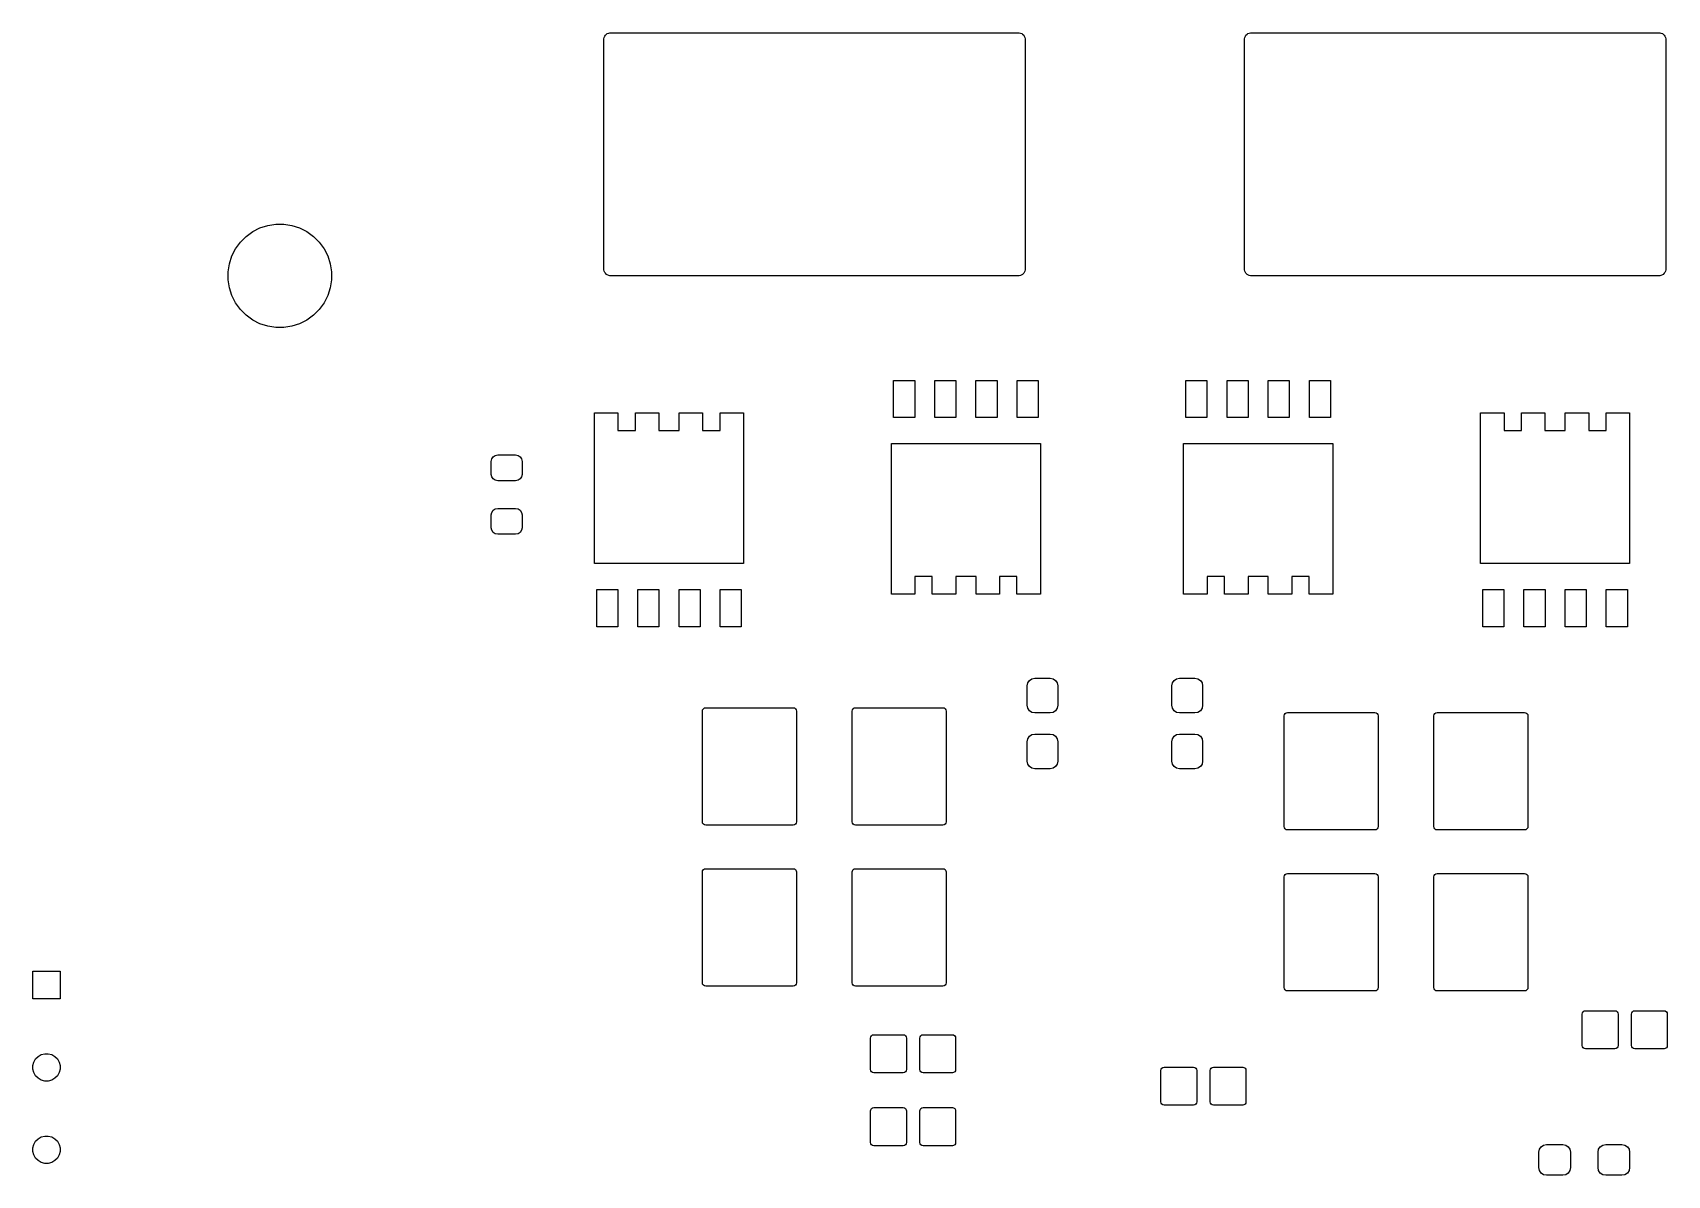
# Model space of a CAD drawing. Extents: x 49.2 to 138.1, y -140.8 to -53.
# Drawn here: x 49.9 to 100.3, y -88.2 to -53 of the extents above; entities that cross this region are included whole.
import ezdxf

# ---------------------------------------------------------------- set-up
doc = ezdxf.new("R2010")
doc.units = 0
doc.layers.add('BLACK', color=7, linetype='CONTINUOUS')

msp = doc.modelspace()

# ---------------------------------------------------------------- linework, layer by layer
at = {"layer": 'BLACK', "linetype": 'CONTINUOUS'}
for p, q in [((67.5, -53.21221), (67.502382, -53.18802)), ((67.5, -60.287789), (67.5, -53.21221)), ((67.502382, -53.18802), (67.51041, -53.147658)), ((67.51041, -53.147658), (67.528927, -53.102956)), ((67.528927, -53.102956), (67.544877, -53.079086)), ((67.544877, -53.079086), (67.579086, -53.044877)), ((67.579086, -53.044877), (67.602956, -53.028927)), ((67.602956, -53.028927), (67.647659, -53.01041)), ((67.647659, -53.01041), (67.688022, -53.002382)), ((67.688022, -53.002382), (67.712211, -53)), ((67.712211, -53), (80.287789, -53)), ((80.287789, -53), (80.311979, -53.002382)), ((80.311979, -53.002382), (80.352341, -53.01041)), ((80.352341, -53.01041), (80.397043, -53.028927)), ((80.397043, -53.028927), (80.420913, -53.044877)), ((80.420913, -53.044877), (80.455122, -53.079086)), ((80.455122, -53.079086), (80.471072, -53.102956)), ((80.471072, -53.102956), (80.489588, -53.147655)), ((80.489588, -53.147655), (80.497617, -53.188017)), ((80.497617, -53.188017), (80.5, -53.21221)), ((80.5, -53.21221), (80.5, -60.287789)), ((87.264826, -53.21221), (87.267208, -53.18802)), ((87.264826, -60.287789), (87.264826, -53.21221)), ((87.267208, -53.18802), (87.275236, -53.147658)), ((87.275236, -53.147658), (87.293753, -53.102956)), ((87.293753, -53.102956), (87.309703, -53.079086)), ((87.309703, -53.079086), (87.343912, -53.044877)), ((87.343912, -53.044877), (87.367782, -53.028927)), ((87.367782, -53.028927), (87.412485, -53.01041)), ((87.412485, -53.01041), (87.452848, -53.002382)), ((87.452848, -53.002382), (87.477037, -53)), ((87.477037, -53), (100.052615, -53)), ((100.052615, -53), (100.076805, -53.002382)), ((100.076805, -53.002382), (100.117167, -53.01041)), ((100.117167, -53.01041), (100.161869, -53.028927)), ((100.161869, -53.028927), (100.185739, -53.044877)), ((100.185739, -53.044877), (100.219948, -53.079086)), ((100.219948, -53.079086), (100.235898, -53.102956)), ((100.235898, -53.102956), (100.254414, -53.147655)), ((100.254414, -53.147655), (100.262443, -53.188017)), ((100.262443, -53.188017), (100.264826, -53.21221)), ((100.264826, -53.21221), (100.264826, -60.287789)), ((56.887707, -59.021793), (57.126487, -58.944208)), ((57.126487, -58.944208), (57.374465, -58.904932)), ((57.374465, -58.904932), (57.625535, -58.904932)), ((57.625535, -58.904932), (57.873513, -58.944208)), ((57.873513, -58.944208), (58.112293, -59.021793)), ((56.135776, -59.664002), (56.28335, -59.460883)), ((56.28335, -59.460883), (56.460883, -59.28335)), ((56.460883, -59.28335), (56.664002, -59.135776)), ((56.664002, -59.135776), (56.887707, -59.021793)), ((58.112293, -59.021793), (58.335998, -59.135776)), ((58.335998, -59.135776), (58.539117, -59.28335)), ((58.539117, -59.28335), (58.71665, -59.460883)), ((58.71665, -59.460883), (58.864224, -59.664002)), ((55.944208, -60.126487), (56.021793, -59.887707)), ((56.021793, -59.887707), (56.135776, -59.664002)), ((58.864224, -59.664002), (58.978207, -59.887707)), ((58.978207, -59.887707), (59.055792, -60.126487)), ((55.904932, -60.374465), (55.944208, -60.126487)), ((55.904932, -60.625535), (55.904932, -60.374465)), ((59.055792, -60.126487), (59.095068, -60.374465)), ((59.095068, -60.374465), (59.095068, -60.625535)), ((67.502382, -60.311979), (67.5, -60.287789)), ((67.51041, -60.352341), (67.502382, -60.311979)), ((67.528927, -60.397043), (67.51041, -60.352341)), ((67.544877, -60.420913), (67.528927, -60.397043)), ((67.579086, -60.455122), (67.544877, -60.420913)), ((67.602956, -60.471072), (67.579086, -60.455122)), ((67.647656, -60.489588), (67.602956, -60.471072)), ((67.688019, -60.497617), (67.647656, -60.489588)), ((67.712211, -60.5), (67.688019, -60.497617)), ((80.287789, -60.5), (67.712211, -60.5)), ((80.311982, -60.497617), (80.287789, -60.5)), ((80.352344, -60.489588), (80.311982, -60.497617)), ((80.397043, -60.471072), (80.352344, -60.489588)), ((80.420913, -60.455122), (80.397043, -60.471072)), ((80.455122, -60.420913), (80.420913, -60.455122)), ((80.471072, -60.397043), (80.455122, -60.420913)), ((80.489588, -60.352344), (80.471072, -60.397043)), ((80.497617, -60.311982), (80.489588, -60.352344)), ((80.5, -60.287789), (80.497617, -60.311982)), ((87.267208, -60.311979), (87.264826, -60.287789)), ((87.275236, -60.352341), (87.267208, -60.311979)), ((87.293753, -60.397043), (87.275236, -60.352341)), ((87.309703, -60.420913), (87.293753, -60.397043)), ((87.343912, -60.455122), (87.309703, -60.420913)), ((87.367782, -60.471072), (87.343912, -60.455122)), ((87.412482, -60.489588), (87.367782, -60.471072)), ((87.452845, -60.497617), (87.412482, -60.489588)), ((87.477037, -60.5), (87.452845, -60.497617)), ((100.052615, -60.5), (87.477037, -60.5)), ((100.076808, -60.497617), (100.052615, -60.5)), ((100.11717, -60.489588), (100.076808, -60.497617)), ((100.161869, -60.471072), (100.11717, -60.489588)), ((100.185739, -60.455122), (100.161869, -60.471072)), ((100.219948, -60.420913), (100.185739, -60.455122)), ((100.235898, -60.397043), (100.219948, -60.420913)), ((100.254414, -60.352344), (100.235898, -60.397043)), ((100.262443, -60.311982), (100.254414, -60.352344)), ((100.264826, -60.287789), (100.262443, -60.311982)), ((55.944208, -60.873513), (55.904932, -60.625535)), ((56.021793, -61.112293), (55.944208, -60.873513)), ((59.055792, -60.873513), (58.978207, -61.112293)), ((59.095068, -60.625535), (59.055792, -60.873513)), ((56.135776, -61.335998), (56.021793, -61.112293)), ((56.28335, -61.539117), (56.135776, -61.335998)), ((58.864224, -61.335998), (58.71665, -61.539117)), ((58.978207, -61.112293), (58.864224, -61.335998)), ((56.460883, -61.71665), (56.28335, -61.539117)), ((56.664002, -61.864224), (56.460883, -61.71665)), ((56.887707, -61.978207), (56.664002, -61.864224)), ((57.126487, -62.055792), (56.887707, -61.978207)), ((58.112293, -61.978207), (57.873513, -62.055792)), ((58.335998, -61.864224), (58.112293, -61.978207)), ((58.539117, -61.71665), (58.335998, -61.864224)), ((58.71665, -61.539117), (58.539117, -61.71665)), ((57.374465, -62.095068), (57.126487, -62.055792)), ((57.625535, -62.095068), (57.374465, -62.095068)), ((57.873513, -62.055792), (57.625535, -62.095068)), ((76.4398, -64.875), (76.4398, -63.725)), ((76.4398, -63.725), (77.0898, -63.725)), ((77.0898, -63.725), (77.0898, -64.875)), ((77.7098, -64.875), (77.7098, -63.725)), ((77.7098, -63.725), (78.3598, -63.725)), ((78.3598, -63.725), (78.3598, -64.875)), ((78.9798, -64.875), (78.9798, -63.725)), ((78.9798, -63.725), (79.6298, -63.725)), ((79.6298, -63.725), (79.6298, -64.875)), ((80.2498, -64.875), (80.2498, -63.725)), ((80.2498, -63.725), (80.8998, -63.725)), ((80.8998, -63.725), (80.8998, -64.875)), ((85.458, -64.875), (85.458, -63.725)), ((85.458, -63.725), (86.108, -63.725)), ((86.108, -63.725), (86.108, -64.875)), ((86.728, -64.875), (86.728, -63.725)), ((86.728, -63.725), (87.378, -63.725)), ((87.378, -63.725), (87.378, -64.875)), ((87.998, -64.875), (87.998, -63.725)), ((87.998, -63.725), (88.648, -63.725)), ((88.648, -63.725), (88.648, -64.875)), ((89.268, -64.875), (89.268, -63.725)), ((89.268, -63.725), (89.918, -63.725)), ((89.918, -63.725), (89.918, -64.875)), ((67.2087, -65.275), (67.2087, -64.725)), ((67.2087, -64.725), (67.9337, -64.725)), ((67.9337, -64.725), (67.9337, -65.275)), ((68.4717, -65.275), (68.4717, -64.725)), ((68.4717, -64.725), (69.1967, -64.725)), ((69.1967, -64.725), (69.1967, -65.275)), ((69.8217, -65.275), (69.8217, -64.725)), ((69.8217, -64.725), (70.5467, -64.725)), ((70.5467, -64.725), (70.5467, -65.275)), ((71.0847, -65.275), (71.0847, -64.725)), ((71.0847, -64.725), (71.8097, -64.725)), ((71.8097, -64.725), (71.8097, -65.275)), ((77.0898, -64.875), (76.4398, -64.875)), ((78.3598, -64.875), (77.7098, -64.875)), ((79.6298, -64.875), (78.9798, -64.875)), ((80.8998, -64.875), (80.2498, -64.875)), ((86.108, -64.875), (85.458, -64.875)), ((87.378, -64.875), (86.728, -64.875)), ((88.648, -64.875), (87.998, -64.875)), ((89.918, -64.875), (89.268, -64.875)), ((94.5481, -65.275), (94.5481, -64.725)), ((94.5481, -64.725), (95.2731, -64.725)), ((95.2731, -64.725), (95.2731, -65.275)), ((95.8111, -65.275), (95.8111, -64.725)), ((95.8111, -64.725), (96.5361, -64.725)), ((96.5361, -64.725), (96.5361, -65.275)), ((97.1611, -65.275), (97.1611, -64.725)), ((97.1611, -64.725), (97.8861, -64.725)), ((97.8861, -64.725), (97.8861, -65.275)), ((98.4241, -65.275), (98.4241, -64.725)), ((98.4241, -64.725), (99.1491, -64.725)), ((99.1491, -64.725), (99.1491, -65.275)), ((67.2092, -65.275), (67.2087, -65.275)), ((67.2092, -69.375), (67.2092, -65.275)), ((67.9337, -65.275), (68.4717, -65.275)), ((69.1967, -65.275), (69.8217, -65.275)), ((70.5467, -65.275), (71.0847, -65.275)), ((71.8097, -65.275), (71.8092, -65.275)), ((71.8092, -65.275), (71.8092, -69.375)), ((94.5486, -65.275), (94.5481, -65.275)), ((94.5486, -69.375), (94.5486, -65.275)), ((95.2731, -65.275), (95.8111, -65.275)), ((96.5361, -65.275), (97.1611, -65.275)), ((97.8861, -65.275), (98.4241, -65.275)), ((99.1491, -65.275), (99.1486, -65.275)), ((99.1486, -65.275), (99.1486, -69.375)), ((64.083579, -66.083579), (64.148463, -66.040224)), ((64.148463, -66.040224), (64.225, -66.025)), ((64.225, -66.025), (64.775, -66.025)), ((64.775, -66.025), (64.851537, -66.040224)), ((64.851537, -66.040224), (64.916421, -66.083579)), ((76.3698, -69.775), (76.3698, -65.675)), ((76.3698, -65.675), (80.9698, -65.675)), ((80.9698, -65.675), (80.9698, -69.775)), ((85.388, -69.775), (85.388, -65.675)), ((85.388, -65.675), (89.988, -65.675)), ((89.988, -65.675), (89.988, -69.775)), ((64.025, -66.225), (64.040224, -66.148463)), ((64.025, -66.625), (64.025, -66.225)), ((64.040224, -66.148463), (64.083579, -66.083579)), ((64.916421, -66.083579), (64.959776, -66.148463)), ((64.959776, -66.148463), (64.975, -66.225)), ((64.975, -66.225), (64.975, -66.625)), ((64.040224, -66.701537), (64.025, -66.625)), ((64.083579, -66.766421), (64.040224, -66.701537)), ((64.148463, -66.809776), (64.083579, -66.766421)), ((64.225, -66.825), (64.148463, -66.809776)), ((64.775, -66.825), (64.225, -66.825)), ((64.851537, -66.809776), (64.775, -66.825)), ((64.916421, -66.766421), (64.851537, -66.809776)), ((64.959776, -66.701537), (64.916421, -66.766421)), ((64.975, -66.625), (64.959776, -66.701537)), ((64.025, -67.875), (64.040224, -67.798463)), ((64.025, -68.275), (64.025, -67.875)), ((64.040224, -67.798463), (64.083579, -67.733579)), ((64.083579, -67.733579), (64.148463, -67.690224)), ((64.148463, -67.690224), (64.225, -67.675)), ((64.225, -67.675), (64.775, -67.675)), ((64.775, -67.675), (64.851537, -67.690224)), ((64.851537, -67.690224), (64.916421, -67.733579)), ((64.916421, -67.733579), (64.959776, -67.798463)), ((64.959776, -67.798463), (64.975, -67.875)), ((64.975, -67.875), (64.975, -68.275)), ((64.040224, -68.351537), (64.025, -68.275)), ((64.083579, -68.416421), (64.040224, -68.351537)), ((64.148463, -68.459776), (64.083579, -68.416421)), ((64.225, -68.475), (64.148463, -68.459776)), ((64.775, -68.475), (64.225, -68.475)), ((64.851537, -68.459776), (64.775, -68.475)), ((64.916421, -68.416421), (64.851537, -68.459776)), ((64.959776, -68.351537), (64.916421, -68.416421)), ((64.975, -68.275), (64.959776, -68.351537)), ((71.8092, -69.375), (67.2092, -69.375)), ((99.1486, -69.375), (94.5486, -69.375)), ((76.3693, -70.325), (76.3693, -69.775)), ((76.3693, -69.775), (76.3698, -69.775)), ((77.6323, -69.775), (77.0943, -69.775)), ((77.0943, -69.775), (77.0943, -70.325)), ((77.6323, -70.325), (77.6323, -69.775)), ((78.9823, -69.775), (78.3573, -69.775)), ((78.3573, -69.775), (78.3573, -70.325)), ((78.9823, -70.325), (78.9823, -69.775)), ((80.2453, -69.775), (79.7073, -69.775)), ((79.7073, -69.775), (79.7073, -70.325)), ((80.2453, -70.325), (80.2453, -69.775)), ((80.9698, -69.775), (80.9703, -69.775)), ((80.9703, -69.775), (80.9703, -70.325)), ((85.3875, -70.325), (85.3875, -69.775)), ((85.3875, -69.775), (85.388, -69.775)), ((86.6505, -69.775), (86.1125, -69.775)), ((86.1125, -69.775), (86.1125, -70.325)), ((86.6505, -70.325), (86.6505, -69.775)), ((88.0005, -69.775), (87.3755, -69.775)), ((87.3755, -69.775), (87.3755, -70.325)), ((88.0005, -70.325), (88.0005, -69.775)), ((89.2635, -69.775), (88.7255, -69.775)), ((88.7255, -69.775), (88.7255, -70.325)), ((89.2635, -70.325), (89.2635, -69.775)), ((89.988, -69.775), (89.9885, -69.775)), ((89.9885, -69.775), (89.9885, -70.325)), ((67.2792, -71.325), (67.2792, -70.175)), ((67.2792, -70.175), (67.9292, -70.175)), ((67.9292, -70.175), (67.9292, -71.325)), ((68.5492, -71.325), (68.5492, -70.175)), ((68.5492, -70.175), (69.1992, -70.175)), ((69.1992, -70.175), (69.1992, -71.325)), ((69.8192, -71.325), (69.8192, -70.175)), ((69.8192, -70.175), (70.4692, -70.175)), ((70.4692, -70.175), (70.4692, -71.325)), ((71.0892, -71.325), (71.0892, -70.175)), ((71.0892, -70.175), (71.7392, -70.175)), ((71.7392, -70.175), (71.7392, -71.325)), ((77.0943, -70.325), (76.3693, -70.325)), ((78.3573, -70.325), (77.6323, -70.325)), ((79.7073, -70.325), (78.9823, -70.325)), ((80.9703, -70.325), (80.2453, -70.325)), ((86.1125, -70.325), (85.3875, -70.325)), ((87.3755, -70.325), (86.6505, -70.325)), ((88.7255, -70.325), (88.0005, -70.325)), ((89.9885, -70.325), (89.2635, -70.325)), ((94.6186, -71.325), (94.6186, -70.175)), ((94.6186, -70.175), (95.2686, -70.175)), ((95.2686, -70.175), (95.2686, -71.325)), ((95.8886, -71.325), (95.8886, -70.175)), ((95.8886, -70.175), (96.5386, -70.175)), ((96.5386, -70.175), (96.5386, -71.325)), ((97.1586, -71.325), (97.1586, -70.175)), ((97.1586, -70.175), (97.8086, -70.175)), ((97.8086, -70.175), (97.8086, -71.325)), ((98.4286, -71.325), (98.4286, -70.175)), ((98.4286, -70.175), (99.0786, -70.175)), ((99.0786, -70.175), (99.0786, -71.325)), ((67.9292, -71.325), (67.2792, -71.325)), ((69.1992, -71.325), (68.5492, -71.325)), ((70.4692, -71.325), (69.8192, -71.325)), ((71.7392, -71.325), (71.0892, -71.325)), ((95.2686, -71.325), (94.6186, -71.325)), ((96.5386, -71.325), (95.8886, -71.325)), ((97.8086, -71.325), (97.1586, -71.325)), ((99.0786, -71.325), (98.4286, -71.325)), ((80.5576, -73.15), (80.575679, -73.059113)), ((80.575679, -73.059113), (80.627162, -72.982062)), ((80.627162, -72.982062), (80.704213, -72.930579)), ((80.704213, -72.930579), (80.7951, -72.9125)), ((80.7951, -72.9125), (81.2701, -72.9125)), ((81.2701, -72.9125), (81.360987, -72.930579)), ((81.360987, -72.930579), (81.438038, -72.982062)), ((81.438038, -72.982062), (81.489521, -73.059113)), ((81.489521, -73.059113), (81.5076, -73.15)), ((85.025, -73.15), (85.043079, -73.059113)), ((85.043079, -73.059113), (85.094562, -72.982062)), ((85.094562, -72.982062), (85.171613, -72.930579)), ((85.171613, -72.930579), (85.2625, -72.9125)), ((85.2625, -72.9125), (85.7375, -72.9125)), ((85.7375, -72.9125), (85.828387, -72.930579)), ((85.828387, -72.930579), (85.905438, -72.982062)), ((85.905438, -72.982062), (85.956921, -73.059113)), ((85.956921, -73.059113), (85.975, -73.15)), ((80.5576, -73.75), (80.5576, -73.15)), ((81.5076, -73.15), (81.5076, -73.75)), ((85.025, -73.75), (85.025, -73.15)), ((85.975, -73.15), (85.975, -73.75)), ((70.5388, -73.9262), (70.546564, -73.887166)), ((70.5388, -77.3462), (70.5388, -73.9262)), ((70.546564, -73.887166), (70.568675, -73.854075)), ((70.568675, -73.854075), (70.601766, -73.831964)), ((70.601766, -73.831964), (70.6408, -73.8242)), ((70.6408, -73.8242), (73.3408, -73.8242)), ((73.3408, -73.8242), (73.379834, -73.831964)), ((73.379834, -73.831964), (73.412925, -73.854075)), ((73.412925, -73.854075), (73.435036, -73.887166)), ((73.435036, -73.887166), (73.4428, -73.9262)), ((73.4428, -73.9262), (73.4428, -77.3462)), ((75.1588, -73.9262), (75.166564, -73.887166)), ((75.1588, -77.3462), (75.1588, -73.9262)), ((75.166564, -73.887166), (75.188675, -73.854075)), ((75.188675, -73.854075), (75.221766, -73.831964)), ((75.221766, -73.831964), (75.2608, -73.8242)), ((75.2608, -73.8242), (77.9608, -73.8242)), ((77.9608, -73.8242), (77.999834, -73.831964)), ((77.999834, -73.831964), (78.032925, -73.854075)), ((78.032925, -73.854075), (78.055036, -73.887166)), ((78.055036, -73.887166), (78.0628, -73.9262)), ((78.0628, -73.9262), (78.0628, -77.3462)), ((80.575679, -73.840887), (80.5576, -73.75)), ((80.627162, -73.917938), (80.575679, -73.840887)), ((80.704213, -73.969421), (80.627162, -73.917938)), ((80.7951, -73.9875), (80.704213, -73.969421)), ((81.2701, -73.9875), (80.7951, -73.9875)), ((81.360987, -73.969421), (81.2701, -73.9875)), ((81.438038, -73.917938), (81.360987, -73.969421)), ((81.489521, -73.840887), (81.438038, -73.917938)), ((81.5076, -73.75), (81.489521, -73.840887)), ((85.043079, -73.840887), (85.025, -73.75)), ((85.094562, -73.917938), (85.043079, -73.840887)), ((85.171613, -73.969421), (85.094562, -73.917938)), ((85.2625, -73.9875), (85.171613, -73.969421)), ((85.7375, -73.9875), (85.2625, -73.9875)), ((85.828387, -73.969421), (85.7375, -73.9875)), ((85.905438, -73.917938), (85.828387, -73.969421)), ((85.956921, -73.840887), (85.905438, -73.917938)), ((85.975, -73.75), (85.956921, -73.840887)), ((88.488, -74.074), (88.495764, -74.034966)), ((88.488, -77.494), (88.488, -74.074)), ((88.495764, -74.034966), (88.517875, -74.001875)), ((88.517875, -74.001875), (88.550966, -73.979764)), ((88.550966, -73.979764), (88.59, -73.972)), ((88.59, -73.972), (91.29, -73.972)), ((91.29, -73.972), (91.329034, -73.979764)), ((91.329034, -73.979764), (91.362125, -74.001875)), ((91.362125, -74.001875), (91.384236, -74.034966)), ((91.384236, -74.034966), (91.392, -74.074)), ((91.392, -74.074), (91.392, -77.494)), ((93.108, -74.074), (93.115764, -74.034966)), ((93.108, -77.494), (93.108, -74.074)), ((93.115764, -74.034966), (93.137875, -74.001875)), ((93.137875, -74.001875), (93.170966, -73.979764)), ((93.170966, -73.979764), (93.21, -73.972)), ((93.21, -73.972), (95.91, -73.972)), ((95.91, -73.972), (95.949034, -73.979764)), ((95.949034, -73.979764), (95.982125, -74.001875)), ((95.982125, -74.001875), (96.004236, -74.034966)), ((96.004236, -74.034966), (96.012, -74.074)), ((96.012, -74.074), (96.012, -77.494)), ((80.704213, -74.655579), (80.7951, -74.6375)), ((80.7951, -74.6375), (81.2701, -74.6375)), ((81.2701, -74.6375), (81.360987, -74.655579)), ((85.171613, -74.655579), (85.2625, -74.6375)), ((85.2625, -74.6375), (85.7375, -74.6375)), ((85.7375, -74.6375), (85.828387, -74.655579)), ((80.5576, -74.875), (80.575679, -74.784113)), ((80.5576, -75.475), (80.5576, -74.875)), ((80.575679, -74.784113), (80.627162, -74.707062)), ((80.627162, -74.707062), (80.704213, -74.655579)), ((81.360987, -74.655579), (81.438038, -74.707062)), ((81.438038, -74.707062), (81.489521, -74.784113)), ((81.489521, -74.784113), (81.5076, -74.875)), ((81.5076, -74.875), (81.5076, -75.475)), ((85.025, -74.875), (85.043079, -74.784113)), ((85.025, -75.475), (85.025, -74.875)), ((85.043079, -74.784113), (85.094562, -74.707062)), ((85.094562, -74.707062), (85.171613, -74.655579)), ((85.828387, -74.655579), (85.905438, -74.707062)), ((85.905438, -74.707062), (85.956921, -74.784113)), ((85.956921, -74.784113), (85.975, -74.875)), ((85.975, -74.875), (85.975, -75.475)), ((80.575679, -75.565887), (80.5576, -75.475)), ((80.627162, -75.642938), (80.575679, -75.565887)), ((80.704213, -75.694421), (80.627162, -75.642938)), ((81.438038, -75.642938), (81.360987, -75.694421)), ((81.489521, -75.565887), (81.438038, -75.642938)), ((81.5076, -75.475), (81.489521, -75.565887)), ((85.043079, -75.565887), (85.025, -75.475)), ((85.094562, -75.642938), (85.043079, -75.565887)), ((85.171613, -75.694421), (85.094562, -75.642938)), ((85.905438, -75.642938), (85.828387, -75.694421)), ((85.956921, -75.565887), (85.905438, -75.642938)), ((85.975, -75.475), (85.956921, -75.565887)), ((80.7951, -75.7125), (80.704213, -75.694421)), ((81.2701, -75.7125), (80.7951, -75.7125)), ((81.360987, -75.694421), (81.2701, -75.7125)), ((85.2625, -75.7125), (85.171613, -75.694421)), ((85.7375, -75.7125), (85.2625, -75.7125)), ((85.828387, -75.694421), (85.7375, -75.7125)), ((70.546564, -77.385234), (70.5388, -77.3462)), ((70.568675, -77.418325), (70.546564, -77.385234)), ((70.601766, -77.440436), (70.568675, -77.418325)), ((70.6408, -77.4482), (70.601766, -77.440436)), ((73.3408, -77.4482), (70.6408, -77.4482)), ((73.379834, -77.440436), (73.3408, -77.4482)), ((73.412925, -77.418325), (73.379834, -77.440436)), ((73.435036, -77.385234), (73.412925, -77.418325)), ((73.4428, -77.3462), (73.435036, -77.385234)), ((75.166564, -77.385234), (75.1588, -77.3462)), ((75.188675, -77.418325), (75.166564, -77.385234)), ((75.221766, -77.440436), (75.188675, -77.418325)), ((75.2608, -77.4482), (75.221766, -77.440436)), ((77.9608, -77.4482), (75.2608, -77.4482)), ((77.999834, -77.440436), (77.9608, -77.4482)), ((78.032925, -77.418325), (77.999834, -77.440436)), ((78.055036, -77.385234), (78.032925, -77.418325)), ((78.0628, -77.3462), (78.055036, -77.385234)), ((88.495764, -77.533034), (88.488, -77.494)), ((88.517875, -77.566125), (88.495764, -77.533034)), ((88.550966, -77.588236), (88.517875, -77.566125)), ((88.59, -77.596), (88.550966, -77.588236)), ((91.29, -77.596), (88.59, -77.596)), ((91.329034, -77.588236), (91.29, -77.596)), ((91.362125, -77.566125), (91.329034, -77.588236)), ((91.384236, -77.533034), (91.362125, -77.566125)), ((91.392, -77.494), (91.384236, -77.533034)), ((93.115764, -77.533034), (93.108, -77.494)), ((93.137875, -77.566125), (93.115764, -77.533034)), ((93.170966, -77.588236), (93.137875, -77.566125)), ((93.21, -77.596), (93.170966, -77.588236)), ((95.91, -77.596), (93.21, -77.596)), ((95.949034, -77.588236), (95.91, -77.596)), ((95.982125, -77.566125), (95.949034, -77.588236)), ((96.004236, -77.533034), (95.982125, -77.566125)), ((96.012, -77.494), (96.004236, -77.533034)), ((70.5388, -78.8922), (70.546564, -78.853166)), ((70.5388, -82.3122), (70.5388, -78.8922)), ((70.546564, -78.853166), (70.568675, -78.820075)), ((70.568675, -78.820075), (70.601766, -78.797964)), ((70.601766, -78.797964), (70.6408, -78.7902)), ((70.6408, -78.7902), (73.3408, -78.7902)), ((73.3408, -78.7902), (73.379834, -78.797964)), ((73.379834, -78.797964), (73.412925, -78.820075)), ((73.412925, -78.820075), (73.435036, -78.853166)), ((73.435036, -78.853166), (73.4428, -78.8922)), ((73.4428, -78.8922), (73.4428, -82.3122)), ((75.1588, -78.8922), (75.166564, -78.853166)), ((75.1588, -82.3122), (75.1588, -78.8922)), ((75.166564, -78.853166), (75.188675, -78.820075)), ((75.188675, -78.820075), (75.221766, -78.797964)), ((75.221766, -78.797964), (75.2608, -78.7902)), ((75.2608, -78.7902), (77.9608, -78.7902)), ((77.9608, -78.7902), (77.999834, -78.797964)), ((77.999834, -78.797964), (78.032925, -78.820075)), ((78.032925, -78.820075), (78.055036, -78.853166)), ((78.055036, -78.853166), (78.0628, -78.8922)), ((78.0628, -78.8922), (78.0628, -82.3122)), ((88.488, -79.04), (88.495764, -79.000966)), ((88.488, -82.46), (88.488, -79.04)), ((88.495764, -79.000966), (88.517875, -78.967875)), ((88.517875, -78.967875), (88.550966, -78.945764)), ((88.550966, -78.945764), (88.59, -78.938)), ((88.59, -78.938), (91.29, -78.938)), ((91.29, -78.938), (91.329034, -78.945764)), ((91.329034, -78.945764), (91.362125, -78.967875)), ((91.362125, -78.967875), (91.384236, -79.000966)), ((91.384236, -79.000966), (91.392, -79.04)), ((91.392, -79.04), (91.392, -82.46)), ((93.108, -79.04), (93.115764, -79.000966)), ((93.108, -82.46), (93.108, -79.04)), ((93.115764, -79.000966), (93.137875, -78.967875)), ((93.137875, -78.967875), (93.170966, -78.945764)), ((93.170966, -78.945764), (93.21, -78.938)), ((93.21, -78.938), (95.91, -78.938)), ((95.91, -78.938), (95.949034, -78.945764)), ((95.949034, -78.945764), (95.982125, -78.967875)), ((95.982125, -78.967875), (96.004236, -79.000966)), ((96.004236, -79.000966), (96.012, -79.04)), ((96.012, -79.04), (96.012, -82.46)), ((49.875, -82.805), (49.875, -81.955)), ((49.875, -81.955), (50.725, -81.955)), ((50.725, -81.955), (50.725, -82.805)), ((70.546564, -82.351234), (70.5388, -82.3122)), ((70.568675, -82.384325), (70.546564, -82.351234)), ((70.601766, -82.406436), (70.568675, -82.384325)), ((70.6408, -82.4142), (70.601766, -82.406436)), ((73.3408, -82.4142), (70.6408, -82.4142)), ((73.379834, -82.406436), (73.3408, -82.4142)), ((73.412925, -82.384325), (73.379834, -82.406436)), ((73.435036, -82.351234), (73.412925, -82.384325)), ((73.4428, -82.3122), (73.435036, -82.351234)), ((75.166564, -82.351234), (75.1588, -82.3122)), ((75.188675, -82.384325), (75.166564, -82.351234)), ((75.221766, -82.406436), (75.188675, -82.384325)), ((75.2608, -82.4142), (75.221766, -82.406436)), ((77.9608, -82.4142), (75.2608, -82.4142)), ((77.999834, -82.406436), (77.9608, -82.4142)), ((78.032925, -82.384325), (77.999834, -82.406436)), ((78.055036, -82.351234), (78.032925, -82.384325)), ((78.0628, -82.3122), (78.055036, -82.351234)), ((88.495764, -82.499034), (88.488, -82.46)), ((88.517875, -82.532125), (88.495764, -82.499034)), ((88.550966, -82.554236), (88.517875, -82.532125)), ((88.59, -82.562), (88.550966, -82.554236)), ((91.29, -82.562), (88.59, -82.562)), ((91.329034, -82.554236), (91.29, -82.562)), ((91.362125, -82.532125), (91.329034, -82.554236)), ((91.384236, -82.499034), (91.362125, -82.532125)), ((91.392, -82.46), (91.384236, -82.499034)), ((93.115764, -82.499034), (93.108, -82.46)), ((93.137875, -82.532125), (93.115764, -82.499034)), ((93.170966, -82.554236), (93.137875, -82.532125)), ((93.21, -82.562), (93.170966, -82.554236)), ((95.91, -82.562), (93.21, -82.562)), ((95.949034, -82.554236), (95.91, -82.562)), ((95.982125, -82.532125), (95.949034, -82.554236)), ((96.004236, -82.499034), (95.982125, -82.532125)), ((96.012, -82.46), (96.004236, -82.499034)), ((50.725, -82.805), (49.875, -82.805)), ((97.695764, -83.235966), (97.717875, -83.202875)), ((97.717875, -83.202875), (97.750966, -83.180764)), ((97.750966, -83.180764), (97.79, -83.173)), ((97.79, -83.173), (98.69, -83.173)), ((98.69, -83.173), (98.729034, -83.180764)), ((98.729034, -83.180764), (98.762125, -83.202875)), ((98.762125, -83.202875), (98.784236, -83.235966)), ((99.215764, -83.235966), (99.237875, -83.202875)), ((99.237875, -83.202875), (99.270966, -83.180764)), ((99.270966, -83.180764), (99.31, -83.173)), ((99.31, -83.173), (100.21, -83.173)), ((100.21, -83.173), (100.249034, -83.180764)), ((100.249034, -83.180764), (100.282125, -83.202875)), ((100.282125, -83.202875), (100.304236, -83.235966)), ((97.688, -83.275), (97.695764, -83.235966)), ((97.688, -84.245), (97.688, -83.275)), ((98.784236, -83.235966), (98.792, -83.275)), ((98.792, -83.275), (98.792, -84.245)), ((99.208, -83.275), (99.215764, -83.235966)), ((99.208, -84.245), (99.208, -83.275)), ((100.304236, -83.235966), (100.312, -83.275)), ((100.312, -83.275), (100.312, -84.245)), ((75.7298, -84.015), (75.737564, -83.975966)), ((75.7298, -84.985), (75.7298, -84.015)), ((75.737564, -83.975966), (75.759675, -83.942875)), ((75.759675, -83.942875), (75.792766, -83.920764)), ((75.792766, -83.920764), (75.8318, -83.913)), ((75.8318, -83.913), (76.7318, -83.913)), ((76.7318, -83.913), (76.770834, -83.920764)), ((76.770834, -83.920764), (76.803925, -83.942875)), ((76.803925, -83.942875), (76.826036, -83.975966)), ((76.826036, -83.975966), (76.8338, -84.015)), ((76.8338, -84.015), (76.8338, -84.985)), ((77.2498, -84.015), (77.257564, -83.975966)), ((77.2498, -84.985), (77.2498, -84.015)), ((77.257564, -83.975966), (77.279675, -83.942875)), ((77.279675, -83.942875), (77.312766, -83.920764)), ((77.312766, -83.920764), (77.3518, -83.913)), ((77.3518, -83.913), (78.2518, -83.913)), ((78.2518, -83.913), (78.290834, -83.920764)), ((78.290834, -83.920764), (78.323925, -83.942875)), ((78.323925, -83.942875), (78.346036, -83.975966)), ((78.346036, -83.975966), (78.3538, -84.015)), ((78.3538, -84.015), (78.3538, -84.985)), ((49.907351, -84.75736), (49.962825, -84.661276)), ((49.962825, -84.661276), (50.041276, -84.582825)), ((50.041276, -84.582825), (50.13736, -84.527351)), ((50.13736, -84.527351), (50.244526, -84.498636)), ((50.244526, -84.498636), (50.355474, -84.498636)), ((50.355474, -84.498636), (50.46264, -84.527351)), ((50.46264, -84.527351), (50.558724, -84.582825)), ((50.558724, -84.582825), (50.637175, -84.661276)), ((50.637175, -84.661276), (50.692649, -84.75736)), ((97.695764, -84.284034), (97.688, -84.245)), ((97.717875, -84.317125), (97.695764, -84.284034)), ((97.750966, -84.339236), (97.717875, -84.317125)), ((97.79, -84.347), (97.750966, -84.339236)), ((98.69, -84.347), (97.79, -84.347)), ((98.729034, -84.339236), (98.69, -84.347)), ((98.762125, -84.317125), (98.729034, -84.339236)), ((98.784236, -84.284034), (98.762125, -84.317125)), ((98.792, -84.245), (98.784236, -84.284034)), ((99.215764, -84.284034), (99.208, -84.245)), ((99.237875, -84.317125), (99.215764, -84.284034)), ((99.270966, -84.339236), (99.237875, -84.317125)), ((99.31, -84.347), (99.270966, -84.339236)), ((100.21, -84.347), (99.31, -84.347)), ((100.249034, -84.339236), (100.21, -84.347)), ((100.282125, -84.317125), (100.249034, -84.339236)), ((100.304236, -84.284034), (100.282125, -84.317125)), ((100.312, -84.245), (100.304236, -84.284034)), ((49.878636, -84.864526), (49.907351, -84.75736)), ((49.878636, -84.975474), (49.878636, -84.864526)), ((49.907351, -85.08264), (49.878636, -84.975474)), ((49.962825, -85.178724), (49.907351, -85.08264)), ((50.041276, -85.257175), (49.962825, -85.178724)), ((50.637175, -85.178724), (50.558724, -85.257175)), ((50.692649, -85.08264), (50.637175, -85.178724)), ((50.692649, -84.75736), (50.721364, -84.864526)), ((50.721364, -84.975474), (50.692649, -85.08264)), ((50.721364, -84.864526), (50.721364, -84.975474)), ((75.737564, -85.024034), (75.7298, -84.985)), ((75.759675, -85.057125), (75.737564, -85.024034)), ((75.792766, -85.079236), (75.759675, -85.057125)), ((75.8318, -85.087), (75.792766, -85.079236)), ((76.7318, -85.087), (75.8318, -85.087)), ((76.770834, -85.079236), (76.7318, -85.087)), ((76.803925, -85.057125), (76.770834, -85.079236)), ((76.826036, -85.024034), (76.803925, -85.057125)), ((76.8338, -84.985), (76.826036, -85.024034)), ((77.257564, -85.024034), (77.2498, -84.985)), ((77.279675, -85.057125), (77.257564, -85.024034)), ((77.312766, -85.079236), (77.279675, -85.057125)), ((77.3518, -85.087), (77.312766, -85.079236)), ((78.2518, -85.087), (77.3518, -85.087)), ((78.290834, -85.079236), (78.2518, -85.087)), ((78.323925, -85.057125), (78.290834, -85.079236)), ((78.346036, -85.024034), (78.323925, -85.057125)), ((78.3538, -84.985), (78.346036, -85.024034)), ((84.688, -85.015), (84.695764, -84.975966)), ((84.688, -85.985), (84.688, -85.015)), ((84.695764, -84.975966), (84.717875, -84.942875)), ((84.717875, -84.942875), (84.750966, -84.920764)), ((84.750966, -84.920764), (84.79, -84.913)), ((84.79, -84.913), (85.69, -84.913)), ((85.69, -84.913), (85.729034, -84.920764)), ((85.729034, -84.920764), (85.762125, -84.942875)), ((85.762125, -84.942875), (85.784236, -84.975966)), ((85.784236, -84.975966), (85.792, -85.015)), ((85.792, -85.015), (85.792, -85.985)), ((86.208, -85.015), (86.215764, -84.975966)), ((86.208, -85.985), (86.208, -85.015)), ((86.215764, -84.975966), (86.237875, -84.942875)), ((86.237875, -84.942875), (86.270966, -84.920764)), ((86.270966, -84.920764), (86.31, -84.913)), ((86.31, -84.913), (87.21, -84.913)), ((87.21, -84.913), (87.249034, -84.920764)), ((87.249034, -84.920764), (87.282125, -84.942875)), ((87.282125, -84.942875), (87.304236, -84.975966)), ((87.304236, -84.975966), (87.312, -85.015)), ((87.312, -85.015), (87.312, -85.985)), ((50.13736, -85.312649), (50.041276, -85.257175)), ((50.244526, -85.341364), (50.13736, -85.312649)), ((50.355474, -85.341364), (50.244526, -85.341364)), ((50.46264, -85.312649), (50.355474, -85.341364)), ((50.558724, -85.257175), (50.46264, -85.312649)), ((75.7298, -86.265), (75.737564, -86.225966)), ((75.737564, -86.225966), (75.759675, -86.192875)), ((75.759675, -86.192875), (75.792766, -86.170764)), ((75.792766, -86.170764), (75.8318, -86.163)), ((75.8318, -86.163), (76.7318, -86.163)), ((76.7318, -86.163), (76.770834, -86.170764)), ((76.770834, -86.170764), (76.803925, -86.192875)), ((76.803925, -86.192875), (76.826036, -86.225966)), ((76.826036, -86.225966), (76.8338, -86.265)), ((77.2498, -86.265), (77.257564, -86.225966)), ((77.257564, -86.225966), (77.279675, -86.192875)), ((77.279675, -86.192875), (77.312766, -86.170764)), ((77.312766, -86.170764), (77.3518, -86.163)), ((77.3518, -86.163), (78.2518, -86.163)), ((78.2518, -86.163), (78.290834, -86.170764)), ((78.290834, -86.170764), (78.323925, -86.192875)), ((78.323925, -86.192875), (78.346036, -86.225966)), ((78.346036, -86.225966), (78.3538, -86.265)), ((84.695764, -86.024034), (84.688, -85.985)), ((84.717875, -86.057125), (84.695764, -86.024034)), ((84.750966, -86.079236), (84.717875, -86.057125)), ((84.79, -86.087), (84.750966, -86.079236)), ((85.69, -86.087), (84.79, -86.087)), ((85.729034, -86.079236), (85.69, -86.087)), ((85.762125, -86.057125), (85.729034, -86.079236)), ((85.784236, -86.024034), (85.762125, -86.057125)), ((85.792, -85.985), (85.784236, -86.024034)), ((86.215764, -86.024034), (86.208, -85.985)), ((86.237875, -86.057125), (86.215764, -86.024034)), ((86.270966, -86.079236), (86.237875, -86.057125)), ((86.31, -86.087), (86.270966, -86.079236)), ((87.21, -86.087), (86.31, -86.087)), ((87.249034, -86.079236), (87.21, -86.087)), ((87.282125, -86.057125), (87.249034, -86.079236)), ((87.304236, -86.024034), (87.282125, -86.057125)), ((87.312, -85.985), (87.304236, -86.024034)), ((75.7298, -87.235), (75.7298, -86.265)), ((76.8338, -86.265), (76.8338, -87.235)), ((77.2498, -87.235), (77.2498, -86.265)), ((78.3538, -86.265), (78.3538, -87.235)), ((49.907351, -87.29736), (49.962825, -87.201276)), ((49.962825, -87.201276), (50.041276, -87.122825)), ((50.041276, -87.122825), (50.13736, -87.067351)), ((50.13736, -87.067351), (50.244526, -87.038636)), ((50.244526, -87.038636), (50.355474, -87.038636)), ((50.355474, -87.038636), (50.46264, -87.067351)), ((50.46264, -87.067351), (50.558724, -87.122825)), ((50.558724, -87.122825), (50.637175, -87.201276)), ((50.637175, -87.201276), (50.692649, -87.29736)), ((75.737564, -87.274034), (75.7298, -87.235)), ((76.8338, -87.235), (76.826036, -87.274034)), ((77.257564, -87.274034), (77.2498, -87.235)), ((78.3538, -87.235), (78.346036, -87.274034)), ((49.878636, -87.404526), (49.907351, -87.29736)), ((49.878636, -87.515474), (49.878636, -87.404526)), ((49.907351, -87.62264), (49.878636, -87.515474)), ((49.962825, -87.718724), (49.907351, -87.62264)), ((50.041276, -87.797175), (49.962825, -87.718724)), ((50.637175, -87.718724), (50.558724, -87.797175)), ((50.692649, -87.62264), (50.637175, -87.718724)), ((50.692649, -87.29736), (50.721364, -87.404526)), ((50.721364, -87.515474), (50.692649, -87.62264)), ((50.721364, -87.404526), (50.721364, -87.515474)), ((75.759675, -87.307125), (75.737564, -87.274034)), ((75.792766, -87.329236), (75.759675, -87.307125)), ((75.8318, -87.337), (75.792766, -87.329236)), ((76.7318, -87.337), (75.8318, -87.337)), ((76.770834, -87.329236), (76.7318, -87.337)), ((76.803925, -87.307125), (76.770834, -87.329236)), ((76.826036, -87.274034), (76.803925, -87.307125)), ((77.279675, -87.307125), (77.257564, -87.274034)), ((77.312766, -87.329236), (77.279675, -87.307125)), ((77.3518, -87.337), (77.312766, -87.329236)), ((78.2518, -87.337), (77.3518, -87.337)), ((78.290834, -87.329236), (78.2518, -87.337)), ((78.323925, -87.307125), (78.290834, -87.329236)), ((78.346036, -87.274034), (78.323925, -87.307125)), ((96.35, -87.5375), (96.368079, -87.446613)), ((96.35, -88.0125), (96.35, -87.5375)), ((96.368079, -87.446613), (96.419562, -87.369562)), ((96.419562, -87.369562), (96.496613, -87.318079)), ((96.496613, -87.318079), (96.5875, -87.3)), ((96.5875, -87.3), (97.0875, -87.3)), ((97.0875, -87.3), (97.178387, -87.318079)), ((97.178387, -87.318079), (97.255438, -87.369562)), ((97.255438, -87.369562), (97.306921, -87.446613)), ((97.306921, -87.446613), (97.325, -87.5375)), ((97.325, -87.5375), (97.325, -88.0125)), ((98.175, -87.5375), (98.193079, -87.446613)), ((98.175, -88.0125), (98.175, -87.5375)), ((98.193079, -87.446613), (98.244562, -87.369562)), ((98.244562, -87.369562), (98.321613, -87.318079)), ((98.321613, -87.318079), (98.4125, -87.3)), ((98.4125, -87.3), (98.9125, -87.3)), ((98.9125, -87.3), (99.003387, -87.318079)), ((99.003387, -87.318079), (99.080438, -87.369562)), ((99.080438, -87.369562), (99.131921, -87.446613)), ((99.131921, -87.446613), (99.15, -87.5375)), ((99.15, -87.5375), (99.15, -88.0125)), ((50.13736, -87.852649), (50.041276, -87.797175)), ((50.244526, -87.881364), (50.13736, -87.852649)), ((50.355474, -87.881364), (50.244526, -87.881364)), ((50.46264, -87.852649), (50.355474, -87.881364)), ((50.558724, -87.797175), (50.46264, -87.852649)), ((96.368079, -88.103387), (96.35, -88.0125)), ((96.419562, -88.180438), (96.368079, -88.103387)), ((96.496613, -88.231921), (96.419562, -88.180438)), ((96.5875, -88.25), (96.496613, -88.231921)), ((97.0875, -88.25), (96.5875, -88.25)), ((97.178387, -88.231921), (97.0875, -88.25)), ((97.255438, -88.180438), (97.178387, -88.231921)), ((97.306921, -88.103387), (97.255438, -88.180438)), ((97.325, -88.0125), (97.306921, -88.103387)), ((98.193079, -88.103387), (98.175, -88.0125)), ((98.244562, -88.180438), (98.193079, -88.103387)), ((98.321613, -88.231921), (98.244562, -88.180438)), ((98.4125, -88.25), (98.321613, -88.231921)), ((98.9125, -88.25), (98.4125, -88.25)), ((99.003387, -88.231921), (98.9125, -88.25)), ((99.080438, -88.180438), (99.003387, -88.231921)), ((99.131921, -88.103387), (99.080438, -88.180438)), ((99.15, -88.0125), (99.131921, -88.103387))]:
    msp.add_line(p, q, dxfattribs=at)

doc.saveas('drawing.dxf')
